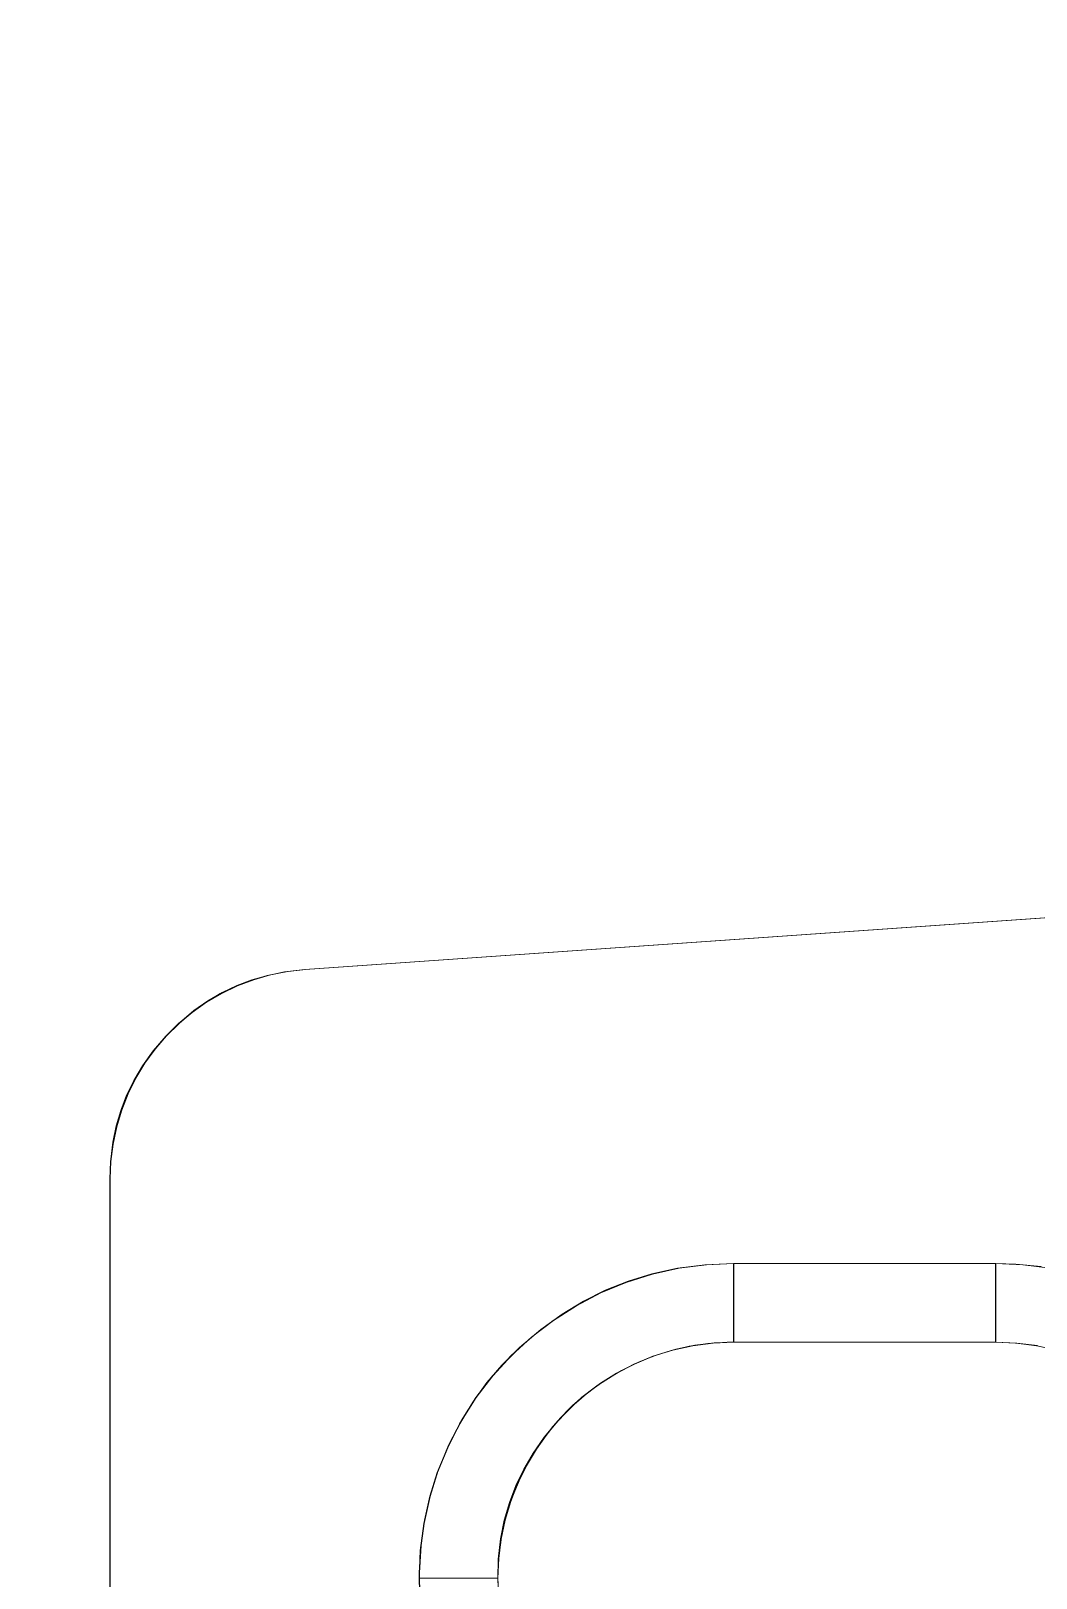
# Model space of a CAD drawing. Header units: millimetres. Extents: x -5968 to 8419, y -11886 to 221.
# Drawn here: x -4809.22 to -4799.63, y -11056.5 to -11041.75 of the extents above; entities that cross this region are included whole.
import ezdxf

# ---------------------------------------------------------------- set-up
doc = ezdxf.new("R2010")
doc.units = ezdxf.units.MM
doc.header["$LTSCALE"] = 20
doc.layers.add('Beschläge', color=7, linetype='Continuous')
doc.layers.add('Innenausbau_Konstruktion', color=7, linetype='Continuous')

msp = doc.modelspace()

# ---------------------------------------------------------------- linework, layer by layer
at = {"layer": 'Beschläge', "color": 7, "linetype": 'Continuous', "lineweight": 9, "transparency": 33554687}
for points in [[(-4806.601, -11050.7, 3091.609), (-4793.762, -11049.803, 3091.609), (-4793.762, -11049.803, 3090.109), (-4806.601, -11050.7, 3090.109)], [(-4806.599, -11050.7, 3559.609), (-4793.76, -11049.803, 3559.609), (-4793.76, -11049.803, 3558.109), (-4806.599, -11050.7, 3558.109)], [(-4808.462, -11060.31, 3091.609), (-4808.462, -11052.696, 3091.609), (-4808.462, -11052.696, 3090.109), (-4808.462, -11060.31, 3090.109)], [(-4808.46, -11060.31, 3559.609), (-4808.46, -11052.696, 3559.609), (-4808.46, -11052.696, 3558.109), (-4808.46, -11060.31, 3558.109)], [(-4802.512, -11054.253, 3090.859), (-4802.512, -11053.503, 3090.109), (-4800.012, -11053.503, 3090.109), (-4800.012, -11054.253, 3090.859)], [(-4802.51, -11054.253, 3558.859), (-4802.51, -11053.503, 3558.109), (-4800.01, -11053.503, 3558.109), (-4800.01, -11054.253, 3558.859)], [(-4802.512, -11054.253, 3091.609), (-4802.512, -11054.253, 3090.859), (-4800.012, -11054.253, 3090.859), (-4800.012, -11054.253, 3091.609)], [(-4802.51, -11054.253, 3559.609), (-4802.51, -11054.253, 3558.859), (-4800.01, -11054.253, 3558.859), (-4800.01, -11054.253, 3559.609)]]:
    msp.add_3dface(points, dxfattribs=at)
for points, invisible_edges in [([(-4802.512, -11054.253, 3091.609), (-4800.012, -11054.253, 3091.609), (-4793.762, -11049.803, 3091.609), (-4806.601, -11050.7, 3091.609)], 10), ([(-4800.012, -11053.503, 3090.109), (-4802.512, -11053.503, 3090.109), (-4806.601, -11050.7, 3090.109), (-4793.762, -11049.803, 3090.109)], 10), ([(-4802.51, -11054.253, 3559.609), (-4800.01, -11054.253, 3559.609), (-4793.76, -11049.803, 3559.609), (-4806.599, -11050.7, 3559.609)], 10), ([(-4800.01, -11053.503, 3558.109), (-4802.51, -11053.503, 3558.109), (-4806.599, -11050.7, 3558.109), (-4793.76, -11049.803, 3558.109)], 10), ([(-4800.012, -11054.253, 3091.609), (-4799.811, -11054.261, 3091.609), (-4793.762, -11049.803, 3091.609)], 10), ([(-4793.762, -11049.803, 3090.109), (-4799.821, -11053.508, 3090.109), (-4800.012, -11053.503, 3090.109)], 9), ([(-4800.01, -11054.253, 3559.609), (-4799.809, -11054.261, 3559.609), (-4793.76, -11049.803, 3559.609)], 10), ([(-4793.76, -11049.803, 3558.109), (-4799.819, -11053.508, 3558.109), (-4800.01, -11053.503, 3558.109)], 9), ([(-4793.762, -11049.803, 3090.109), (-4799.579, -11053.533, 3090.109), (-4799.821, -11053.508, 3090.109)], 9), ([(-4793.76, -11049.803, 3558.109), (-4799.577, -11053.533, 3558.109), (-4799.819, -11053.508, 3558.109)], 9), ([(-4799.811, -11054.261, 3091.609), (-4799.613, -11054.285, 3091.609), (-4793.762, -11049.803, 3091.609)], 10), ([(-4799.809, -11054.261, 3559.609), (-4799.611, -11054.285, 3559.609), (-4793.76, -11049.803, 3559.609)], 10), ([(-4804.351, -11054.133, 3090.109), (-4806.956, -11050.755, 3090.109), (-4806.795, -11050.722, 3090.109), (-4806.622, -11050.702, 3090.109)], 9), ([(-4804.349, -11054.133, 3558.109), (-4806.954, -11050.755, 3558.109), (-4806.793, -11050.722, 3558.109), (-4806.62, -11050.702, 3558.109)], 9), ([(-4803.922, -11054.748, 3091.609), (-4803.782, -11054.645, 3091.609), (-4806.601, -11050.7, 3091.609), (-4806.789, -11050.722, 3091.609)], 10), ([(-4803.92, -11054.748, 3559.609), (-4803.78, -11054.645, 3559.609), (-4806.599, -11050.7, 3559.609), (-4806.787, -11050.722, 3559.609)], 10), ([(-4806.767, -11050.719, 3091.609), (-4806.601, -11050.7, 3091.609), (-4806.601, -11050.7, 3090.109)], 8), ([(-4806.767, -11050.719, 3091.609), (-4806.601, -11050.7, 3090.109), (-4806.767, -11050.719, 3090.109)], 9), ([(-4806.765, -11050.719, 3559.609), (-4806.599, -11050.7, 3559.609), (-4806.599, -11050.7, 3558.109)], 8), ([(-4806.765, -11050.719, 3559.609), (-4806.599, -11050.7, 3558.109), (-4806.765, -11050.719, 3558.109)], 9), ([(-4806.622, -11050.702, 3090.109), (-4806.601, -11050.7, 3090.109), (-4804.148, -11053.986, 3090.109), (-4804.351, -11054.133, 3090.109)], 10), ([(-4806.62, -11050.702, 3558.109), (-4806.599, -11050.7, 3558.109), (-4804.146, -11053.986, 3558.109), (-4804.349, -11054.133, 3558.109)], 10), ([(-4806.601, -11050.7, 3091.609), (-4802.573, -11054.253, 3091.609), (-4802.512, -11054.253, 3091.609)], 9), ([(-4806.601, -11050.7, 3091.609), (-4802.758, -11054.265, 3091.609), (-4802.573, -11054.253, 3091.609)], 9), ([(-4806.601, -11050.7, 3091.609), (-4802.935, -11054.291, 3091.609), (-4802.758, -11054.265, 3091.609)], 9), ([(-4806.601, -11050.7, 3091.609), (-4803.106, -11054.331, 3091.609), (-4802.935, -11054.291, 3091.609)], 9), ([(-4806.601, -11050.7, 3091.609), (-4803.629, -11054.55, 3091.609), (-4803.459, -11054.463, 3091.609)], 9), ([(-4806.601, -11050.7, 3091.609), (-4803.782, -11054.645, 3091.609), (-4803.629, -11054.55, 3091.609)], 9), ([(-4806.601, -11050.7, 3091.609), (-4803.279, -11054.387, 3091.609), (-4803.106, -11054.331, 3091.609)], 9), ([(-4803.459, -11054.463, 3091.609), (-4803.279, -11054.387, 3091.609), (-4806.601, -11050.7, 3091.609)], 10), ([(-4806.601, -11050.7, 3090.109), (-4803.944, -11053.862, 3090.109), (-4804.148, -11053.986, 3090.109)], 9), ([(-4806.601, -11050.7, 3090.109), (-4803.735, -11053.757, 3090.109), (-4803.944, -11053.862, 3090.109)], 9), ([(-4806.601, -11050.7, 3090.109), (-4803.518, -11053.67, 3090.109), (-4803.735, -11053.757, 3090.109)], 9), ([(-4806.601, -11050.7, 3090.109), (-4803.29, -11053.6, 3090.109), (-4803.518, -11053.67, 3090.109)], 9), ([(-4802.512, -11053.503, 3090.109), (-4802.784, -11053.514, 3090.109), (-4806.601, -11050.7, 3090.109)], 10), ([(-4806.601, -11050.7, 3090.109), (-4803.047, -11053.547, 3090.109), (-4803.29, -11053.6, 3090.109)], 9), ([(-4802.784, -11053.514, 3090.109), (-4803.047, -11053.547, 3090.109), (-4806.601, -11050.7, 3090.109)], 10), ([(-4806.599, -11050.7, 3559.609), (-4802.571, -11054.253, 3559.609), (-4802.51, -11054.253, 3559.609)], 9), ([(-4806.599, -11050.7, 3559.609), (-4802.756, -11054.265, 3559.609), (-4802.571, -11054.253, 3559.609)], 9), ([(-4806.599, -11050.7, 3559.609), (-4802.933, -11054.291, 3559.609), (-4802.756, -11054.265, 3559.609)], 9), ([(-4806.599, -11050.7, 3559.609), (-4803.104, -11054.331, 3559.609), (-4802.933, -11054.291, 3559.609)], 9), ([(-4806.599, -11050.7, 3559.609), (-4803.627, -11054.55, 3559.609), (-4803.457, -11054.463, 3559.609)], 9), ([(-4806.599, -11050.7, 3559.609), (-4803.78, -11054.645, 3559.609), (-4803.627, -11054.55, 3559.609)], 9), ([(-4806.599, -11050.7, 3559.609), (-4803.277, -11054.387, 3559.609), (-4803.104, -11054.331, 3559.609)], 9), ([(-4803.457, -11054.463, 3559.609), (-4803.277, -11054.387, 3559.609), (-4806.599, -11050.7, 3559.609)], 10), ([(-4806.599, -11050.7, 3558.109), (-4803.942, -11053.862, 3558.109), (-4804.146, -11053.986, 3558.109)], 9), ([(-4806.599, -11050.7, 3558.109), (-4803.733, -11053.757, 3558.109), (-4803.942, -11053.862, 3558.109)], 9), ([(-4806.599, -11050.7, 3558.109), (-4803.516, -11053.67, 3558.109), (-4803.733, -11053.757, 3558.109)], 9), ([(-4806.599, -11050.7, 3558.109), (-4803.288, -11053.6, 3558.109), (-4803.516, -11053.67, 3558.109)], 9), ([(-4802.51, -11053.503, 3558.109), (-4802.782, -11053.514, 3558.109), (-4806.599, -11050.7, 3558.109)], 10), ([(-4806.599, -11050.7, 3558.109), (-4803.045, -11053.547, 3558.109), (-4803.288, -11053.6, 3558.109)], 9), ([(-4802.782, -11053.514, 3558.109), (-4803.045, -11053.547, 3558.109), (-4806.599, -11050.7, 3558.109)], 10), ([(-4804.553, -11054.305, 3090.109), (-4807.527, -11050.997, 3090.109), (-4807.391, -11050.918, 3090.109), (-4807.252, -11050.852, 3090.109)], 9), ([(-4804.551, -11054.305, 3558.109), (-4807.525, -11050.997, 3558.109), (-4807.389, -11050.918, 3558.109), (-4807.25, -11050.852, 3558.109)], 9), ([(-4807.269, -11050.861, 3091.609), (-4807.409, -11050.929, 3091.609), (-4804.045, -11054.855, 3091.609)], 10), ([(-4807.267, -11050.861, 3559.609), (-4807.407, -11050.929, 3559.609), (-4804.043, -11054.855, 3559.609)], 10), ([(-4807.397, -11050.928, 3091.609), (-4807.247, -11050.856, 3091.609), (-4807.247, -11050.856, 3090.109)], 10), ([(-4807.397, -11050.928, 3091.609), (-4807.247, -11050.856, 3090.109), (-4807.397, -11050.928, 3090.109)], 9), ([(-4807.395, -11050.928, 3559.609), (-4807.245, -11050.856, 3559.609), (-4807.245, -11050.856, 3558.109)], 10), ([(-4807.395, -11050.928, 3559.609), (-4807.245, -11050.856, 3558.109), (-4807.395, -11050.928, 3558.109)], 9), ([(-4804.045, -11054.855, 3091.609), (-4803.922, -11054.748, 3091.609), (-4807.121, -11050.803, 3091.609), (-4807.269, -11050.861, 3091.609)], 10), ([(-4804.043, -11054.855, 3559.609), (-4803.92, -11054.748, 3559.609), (-4807.119, -11050.803, 3559.609), (-4807.267, -11050.861, 3559.609)], 10), ([(-4807.252, -11050.852, 3090.109), (-4807.108, -11050.798, 3090.109), (-4804.553, -11054.305, 3090.109)], 10), ([(-4807.25, -11050.852, 3558.109), (-4807.106, -11050.798, 3558.109), (-4804.551, -11054.305, 3558.109)], 10), ([(-4807.247, -11050.856, 3091.609), (-4807.091, -11050.797, 3091.609), (-4807.091, -11050.797, 3090.109)], 10), ([(-4807.247, -11050.856, 3091.609), (-4807.091, -11050.797, 3090.109), (-4807.247, -11050.856, 3090.109)], 9), ([(-4807.245, -11050.856, 3559.609), (-4807.089, -11050.797, 3559.609), (-4807.089, -11050.797, 3558.109)], 10), ([(-4807.245, -11050.856, 3559.609), (-4807.089, -11050.797, 3558.109), (-4807.245, -11050.856, 3558.109)], 9), ([(-4806.962, -11050.757, 3091.609), (-4807.121, -11050.803, 3091.609), (-4803.922, -11054.748, 3091.609)], 10), ([(-4806.96, -11050.757, 3559.609), (-4807.119, -11050.803, 3559.609), (-4803.92, -11054.748, 3559.609)], 10), ([(-4807.108, -11050.798, 3090.109), (-4806.956, -11050.755, 3090.109), (-4804.351, -11054.133, 3090.109), (-4804.553, -11054.305, 3090.109)], 10), ([(-4807.106, -11050.798, 3558.109), (-4806.954, -11050.755, 3558.109), (-4804.349, -11054.133, 3558.109), (-4804.551, -11054.305, 3558.109)], 10), ([(-4807.091, -11050.797, 3091.609), (-4806.93, -11050.751, 3091.609), (-4806.93, -11050.751, 3090.109)], 10), ([(-4807.091, -11050.797, 3091.609), (-4806.93, -11050.751, 3090.109), (-4807.091, -11050.797, 3090.109)], 9), ([(-4807.089, -11050.797, 3559.609), (-4806.928, -11050.751, 3559.609), (-4806.928, -11050.751, 3558.109)], 10), ([(-4807.089, -11050.797, 3559.609), (-4806.928, -11050.751, 3558.109), (-4807.089, -11050.797, 3558.109)], 9), ([(-4806.789, -11050.722, 3091.609), (-4806.962, -11050.757, 3091.609), (-4803.922, -11054.748, 3091.609)], 10), ([(-4806.787, -11050.722, 3559.609), (-4806.96, -11050.757, 3559.609), (-4803.92, -11054.748, 3559.609)], 10), ([(-4806.93, -11050.751, 3091.609), (-4806.767, -11050.719, 3091.609), (-4806.767, -11050.719, 3090.109)], 10), ([(-4806.93, -11050.751, 3091.609), (-4806.767, -11050.719, 3090.109), (-4806.93, -11050.751, 3090.109)], 9), ([(-4806.928, -11050.751, 3559.609), (-4806.765, -11050.719, 3559.609), (-4806.765, -11050.719, 3558.109)], 10), ([(-4806.928, -11050.751, 3559.609), (-4806.765, -11050.719, 3558.109), (-4806.928, -11050.751, 3558.109)], 9), ([(-4807.796, -11051.204, 3090.109), (-4807.661, -11051.091, 3090.109), (-4807.527, -11050.997, 3090.109), (-4804.553, -11054.305, 3090.109)], 12), ([(-4807.794, -11051.204, 3558.109), (-4807.659, -11051.091, 3558.109), (-4807.525, -11050.997, 3558.109), (-4804.551, -11054.305, 3558.109)], 12), ([(-4807.543, -11051.01, 3091.609), (-4807.673, -11051.103, 3091.609), (-4804.045, -11054.855, 3091.609)], 10), ([(-4807.541, -11051.01, 3559.609), (-4807.671, -11051.103, 3559.609), (-4804.043, -11054.855, 3559.609)], 10), ([(-4807.409, -11050.929, 3091.609), (-4807.543, -11051.01, 3091.609), (-4804.045, -11054.855, 3091.609)], 10), ([(-4807.541, -11051.012, 3091.609), (-4807.397, -11050.928, 3091.609), (-4807.397, -11050.928, 3090.109)], 10), ([(-4807.541, -11051.012, 3091.609), (-4807.397, -11050.928, 3090.109), (-4807.541, -11051.012, 3090.109)], 9), ([(-4807.407, -11050.929, 3559.609), (-4807.541, -11051.01, 3559.609), (-4804.043, -11054.855, 3559.609)], 10), ([(-4807.539, -11051.012, 3559.609), (-4807.395, -11050.928, 3559.609), (-4807.395, -11050.928, 3558.109)], 10), ([(-4807.539, -11051.012, 3559.609), (-4807.395, -11050.928, 3558.109), (-4807.539, -11051.012, 3558.109)], 9), ([(-4807.806, -11051.214, 3091.609), (-4807.678, -11051.108, 3091.609), (-4807.678, -11051.108, 3090.109)], 10), ([(-4807.806, -11051.214, 3091.609), (-4807.678, -11051.108, 3090.109), (-4807.806, -11051.214, 3090.109)], 9), ([(-4807.804, -11051.214, 3559.609), (-4807.676, -11051.108, 3559.609), (-4807.676, -11051.108, 3558.109)], 10), ([(-4807.804, -11051.214, 3559.609), (-4807.676, -11051.108, 3558.109), (-4807.804, -11051.214, 3558.109)], 9), ([(-4804.191, -11055.006, 3091.609), (-4804.045, -11054.855, 3091.609), (-4807.673, -11051.103, 3091.609), (-4807.801, -11051.21, 3091.609)], 10), ([(-4804.189, -11055.006, 3559.609), (-4804.043, -11054.855, 3559.609), (-4807.671, -11051.103, 3559.609), (-4807.799, -11051.21, 3559.609)], 10), ([(-4807.678, -11051.108, 3091.609), (-4807.541, -11051.012, 3091.609), (-4807.541, -11051.012, 3090.109)], 10), ([(-4807.678, -11051.108, 3091.609), (-4807.541, -11051.012, 3090.109), (-4807.678, -11051.108, 3090.109)], 9), ([(-4807.676, -11051.108, 3559.609), (-4807.539, -11051.012, 3559.609), (-4807.539, -11051.012, 3558.109)], 10), ([(-4807.676, -11051.108, 3559.609), (-4807.539, -11051.012, 3558.109), (-4807.676, -11051.108, 3558.109)], 9), ([(-4807.801, -11051.21, 3091.609), (-4807.928, -11051.335, 3091.609), (-4808.049, -11051.476, 3091.609), (-4804.191, -11055.006, 3091.609)], 12), ([(-4807.799, -11051.21, 3559.609), (-4807.926, -11051.335, 3559.609), (-4808.047, -11051.476, 3559.609), (-4804.189, -11055.006, 3559.609)], 12), ([(-4804.553, -11054.305, 3090.109), (-4807.927, -11051.334, 3090.109), (-4807.796, -11051.204, 3090.109)], 9), ([(-4804.551, -11054.305, 3558.109), (-4807.925, -11051.334, 3558.109), (-4807.794, -11051.204, 3558.109)], 9), ([(-4807.924, -11051.332, 3091.609), (-4807.806, -11051.214, 3091.609), (-4807.806, -11051.214, 3090.109)], 10), ([(-4807.924, -11051.332, 3091.609), (-4807.806, -11051.214, 3090.109), (-4807.924, -11051.332, 3090.109)], 9), ([(-4807.922, -11051.332, 3559.609), (-4807.804, -11051.214, 3559.609), (-4807.804, -11051.214, 3558.109)], 10), ([(-4807.922, -11051.332, 3559.609), (-4807.804, -11051.214, 3558.109), (-4807.922, -11051.332, 3558.109)], 9), ([(-4804.553, -11054.305, 3090.109), (-4804.722, -11054.473, 3090.109), (-4808.042, -11051.469, 3090.109), (-4807.927, -11051.334, 3090.109)], 10), ([(-4804.551, -11054.305, 3558.109), (-4804.72, -11054.473, 3558.109), (-4808.04, -11051.469, 3558.109), (-4807.925, -11051.334, 3558.109)], 10), ([(-4808.033, -11051.458, 3091.609), (-4807.924, -11051.332, 3091.609), (-4807.924, -11051.332, 3090.109)], 10), ([(-4808.033, -11051.458, 3091.609), (-4807.924, -11051.332, 3090.109), (-4808.033, -11051.458, 3090.109)], 9), ([(-4808.031, -11051.458, 3559.609), (-4807.922, -11051.332, 3559.609), (-4807.922, -11051.332, 3558.109)], 10), ([(-4808.031, -11051.458, 3559.609), (-4807.922, -11051.332, 3558.109), (-4808.031, -11051.458, 3558.109)], 9), ([(-4804.191, -11055.006, 3091.609), (-4808.049, -11051.476, 3091.609), (-4808.151, -11051.618, 3091.609), (-4808.234, -11051.758, 3091.609)], 9), ([(-4804.189, -11055.006, 3559.609), (-4808.047, -11051.476, 3559.609), (-4808.149, -11051.618, 3559.609), (-4808.232, -11051.758, 3559.609)], 9), ([(-4808.216, -11051.736, 3091.609), (-4808.13, -11051.593, 3091.609), (-4808.13, -11051.593, 3090.109)], 10), ([(-4808.216, -11051.736, 3091.609), (-4808.13, -11051.593, 3090.109), (-4808.216, -11051.736, 3090.109)], 9), ([(-4808.214, -11051.736, 3559.609), (-4808.128, -11051.593, 3559.609), (-4808.128, -11051.593, 3558.109)], 10), ([(-4808.214, -11051.736, 3559.609), (-4808.128, -11051.593, 3558.109), (-4808.214, -11051.736, 3558.109)], 9), ([(-4808.14, -11051.605, 3090.109), (-4808.042, -11051.469, 3090.109), (-4804.722, -11054.473, 3090.109)], 10), ([(-4808.138, -11051.605, 3558.109), (-4808.04, -11051.469, 3558.109), (-4804.72, -11054.473, 3558.109)], 10), ([(-4808.13, -11051.593, 3091.609), (-4808.033, -11051.458, 3091.609), (-4808.033, -11051.458, 3090.109)], 10), ([(-4808.13, -11051.593, 3091.609), (-4808.033, -11051.458, 3090.109), (-4808.13, -11051.593, 3090.109)], 9), ([(-4808.128, -11051.593, 3559.609), (-4808.031, -11051.458, 3559.609), (-4808.031, -11051.458, 3558.109)], 10), ([(-4808.128, -11051.593, 3559.609), (-4808.031, -11051.458, 3558.109), (-4808.128, -11051.593, 3558.109)], 9), ([(-4804.722, -11054.473, 3090.109), (-4804.864, -11054.638, 3090.109), (-4808.293, -11051.881, 3090.109), (-4808.223, -11051.741, 3090.109)], 10), ([(-4804.72, -11054.473, 3558.109), (-4804.862, -11054.638, 3558.109), (-4808.291, -11051.881, 3558.109), (-4808.221, -11051.741, 3558.109)], 10), ([(-4808.29, -11051.886, 3091.609), (-4808.216, -11051.736, 3091.609), (-4808.216, -11051.736, 3090.109)], 10), ([(-4808.29, -11051.886, 3091.609), (-4808.216, -11051.736, 3090.109), (-4808.29, -11051.886, 3090.109)], 9), ([(-4808.288, -11051.886, 3559.609), (-4808.214, -11051.736, 3559.609), (-4808.214, -11051.736, 3558.109)], 10), ([(-4808.288, -11051.886, 3559.609), (-4808.214, -11051.736, 3558.109), (-4808.288, -11051.886, 3558.109)], 9), ([(-4808.223, -11051.741, 3090.109), (-4808.14, -11051.605, 3090.109), (-4804.722, -11054.473, 3090.109)], 10), ([(-4808.221, -11051.741, 3558.109), (-4808.138, -11051.605, 3558.109), (-4804.72, -11054.473, 3558.109)], 10), ([(-4808.351, -11052.026, 3090.109), (-4808.293, -11051.881, 3090.109), (-4804.864, -11054.638, 3090.109)], 10), ([(-4808.351, -11052.041, 3091.609), (-4808.29, -11051.886, 3091.609), (-4808.29, -11051.886, 3090.109)], 10), ([(-4808.351, -11052.041, 3091.609), (-4808.29, -11051.886, 3090.109), (-4808.351, -11052.041, 3090.109)], 9), ([(-4808.349, -11052.026, 3558.109), (-4808.291, -11051.881, 3558.109), (-4804.862, -11054.638, 3558.109)], 10), ([(-4808.349, -11052.041, 3559.609), (-4808.288, -11051.886, 3559.609), (-4808.288, -11051.886, 3558.109)], 10), ([(-4808.349, -11052.041, 3559.609), (-4808.288, -11051.886, 3558.109), (-4808.349, -11052.041, 3558.109)], 9), ([(-4808.234, -11051.758, 3091.609), (-4808.303, -11051.899, 3091.609), (-4804.191, -11055.006, 3091.609)], 10), ([(-4808.232, -11051.758, 3559.609), (-4808.301, -11051.899, 3559.609), (-4804.189, -11055.006, 3559.609)], 10), ([(-4804.317, -11055.159, 3091.609), (-4808.358, -11052.043, 3091.609), (-4808.402, -11052.191, 3091.609), (-4808.434, -11052.345, 3091.609)], 9), ([(-4804.315, -11055.159, 3559.609), (-4808.356, -11052.043, 3559.609), (-4808.4, -11052.191, 3559.609), (-4808.432, -11052.345, 3559.609)], 9), ([(-4808.399, -11052.2, 3091.609), (-4808.351, -11052.041, 3091.609), (-4808.351, -11052.041, 3090.109)], 10), ([(-4808.399, -11052.2, 3091.609), (-4808.351, -11052.041, 3090.109), (-4808.399, -11052.2, 3090.109)], 9), ([(-4808.397, -11052.178, 3090.109), (-4808.351, -11052.026, 3090.109), (-4804.864, -11054.638, 3090.109)], 10), ([(-4808.397, -11052.2, 3559.609), (-4808.349, -11052.041, 3559.609), (-4808.349, -11052.041, 3558.109)], 10), ([(-4808.397, -11052.2, 3559.609), (-4808.349, -11052.041, 3558.109), (-4808.397, -11052.2, 3558.109)], 9), ([(-4808.395, -11052.178, 3558.109), (-4808.349, -11052.026, 3558.109), (-4804.862, -11054.638, 3558.109)], 10), ([(-4808.303, -11051.899, 3091.609), (-4808.358, -11052.043, 3091.609), (-4804.317, -11055.159, 3091.609), (-4804.191, -11055.006, 3091.609)], 10), ([(-4808.301, -11051.899, 3559.609), (-4808.356, -11052.043, 3559.609), (-4804.315, -11055.159, 3559.609), (-4804.189, -11055.006, 3559.609)], 10), ([(-4808.432, -11052.34, 3090.109), (-4808.397, -11052.178, 3090.109), (-4804.864, -11054.638, 3090.109)], 10), ([(-4808.43, -11052.34, 3558.109), (-4808.395, -11052.178, 3558.109), (-4804.862, -11054.638, 3558.109)], 10), ([(-4808.434, -11052.364, 3091.609), (-4808.399, -11052.2, 3091.609), (-4808.399, -11052.2, 3090.109)], 10), ([(-4808.434, -11052.364, 3091.609), (-4808.399, -11052.2, 3090.109), (-4808.434, -11052.364, 3090.109)], 9), ([(-4808.432, -11052.364, 3559.609), (-4808.397, -11052.2, 3559.609), (-4808.397, -11052.2, 3558.109)], 10), ([(-4808.432, -11052.364, 3559.609), (-4808.397, -11052.2, 3558.109), (-4808.432, -11052.364, 3558.109)], 9), ([(-4808.455, -11052.529, 3091.609), (-4808.434, -11052.364, 3091.609), (-4808.434, -11052.364, 3090.109)], 10), ([(-4808.455, -11052.529, 3091.609), (-4808.434, -11052.364, 3090.109), (-4808.455, -11052.529, 3090.109)], 9), ([(-4804.864, -11054.638, 3090.109), (-4805, -11054.826, 3090.109), (-4808.454, -11052.515, 3090.109), (-4808.432, -11052.34, 3090.109)], 10), ([(-4804.317, -11055.159, 3091.609), (-4808.434, -11052.345, 3091.609), (-4808.454, -11052.509, 3091.609)], 9), ([(-4808.453, -11052.529, 3559.609), (-4808.432, -11052.364, 3559.609), (-4808.432, -11052.364, 3558.109)], 10), ([(-4808.453, -11052.529, 3559.609), (-4808.432, -11052.364, 3558.109), (-4808.453, -11052.529, 3558.109)], 9), ([(-4804.862, -11054.638, 3558.109), (-4804.998, -11054.826, 3558.109), (-4808.452, -11052.515, 3558.109), (-4808.43, -11052.34, 3558.109)], 10), ([(-4804.315, -11055.159, 3559.609), (-4808.432, -11052.345, 3559.609), (-4808.452, -11052.509, 3559.609)], 9), ([(-4808.454, -11052.509, 3091.609), (-4808.462, -11052.696, 3091.609), (-4804.424, -11055.311, 3091.609), (-4804.317, -11055.159, 3091.609)], 10), ([(-4808.462, -11052.696, 3090.109), (-4808.454, -11052.515, 3090.109), (-4805, -11054.826, 3090.109), (-4805.126, -11055.032, 3090.109)], 10), ([(-4808.462, -11052.696, 3091.609), (-4808.455, -11052.529, 3091.609), (-4808.455, -11052.529, 3090.109)], 10), ([(-4808.462, -11052.696, 3091.609), (-4808.455, -11052.529, 3090.109), (-4808.462, -11052.696, 3090.109)], 1), ([(-4808.452, -11052.509, 3559.609), (-4808.46, -11052.696, 3559.609), (-4804.422, -11055.311, 3559.609), (-4804.315, -11055.159, 3559.609)], 10), ([(-4808.46, -11052.696, 3558.109), (-4808.452, -11052.515, 3558.109), (-4804.998, -11054.826, 3558.109), (-4805.124, -11055.032, 3558.109)], 10), ([(-4808.46, -11052.696, 3559.609), (-4808.453, -11052.529, 3559.609), (-4808.453, -11052.529, 3558.109)], 10), ([(-4808.46, -11052.696, 3559.609), (-4808.453, -11052.529, 3558.109), (-4808.46, -11052.696, 3558.109)], 1), ([(-4808.462, -11052.696, 3091.609), (-4804.513, -11055.464, 3091.609), (-4804.424, -11055.311, 3091.609)], 9), ([(-4808.462, -11052.696, 3091.609), (-4804.588, -11055.62, 3091.609), (-4804.513, -11055.464, 3091.609)], 9), ([(-4808.462, -11052.696, 3091.609), (-4804.65, -11055.781, 3091.609), (-4804.588, -11055.62, 3091.609)], 9), ([(-4804.762, -11056.509, 3091.609), (-4804.756, -11056.321, 3091.609), (-4808.462, -11052.696, 3091.609), (-4808.462, -11060.31, 3091.609)], 10), ([(-4808.462, -11052.696, 3091.609), (-4804.699, -11055.95, 3091.609), (-4804.65, -11055.781, 3091.609)], 9), ([(-4808.462, -11052.696, 3091.609), (-4804.735, -11056.129, 3091.609), (-4804.699, -11055.95, 3091.609)], 9), ([(-4804.756, -11056.321, 3091.609), (-4804.735, -11056.129, 3091.609), (-4808.462, -11052.696, 3091.609)], 10), ([(-4808.462, -11052.696, 3090.109), (-4805.126, -11055.032, 3090.109), (-4805.241, -11055.26, 3090.109)], 9), ([(-4808.462, -11052.696, 3090.109), (-4805.461, -11055.95, 3090.109), (-4805.495, -11056.191, 3090.109)], 9), ([(-4808.462, -11052.696, 3090.109), (-4805.41, -11055.723, 3090.109), (-4805.461, -11055.95, 3090.109)], 9), ([(-4808.462, -11060.31, 3090.109), (-4808.462, -11052.696, 3090.109), (-4805.511, -11056.452, 3090.109), (-4805.507, -11056.677, 3090.109)], 10), ([(-4808.462, -11052.696, 3090.109), (-4805.339, -11055.497, 3090.109), (-4805.41, -11055.723, 3090.109)], 9), ([(-4805.241, -11055.26, 3090.109), (-4805.339, -11055.497, 3090.109), (-4808.462, -11052.696, 3090.109)], 10), ([(-4805.495, -11056.191, 3090.109), (-4805.511, -11056.452, 3090.109), (-4808.462, -11052.696, 3090.109)], 10), ([(-4808.46, -11052.696, 3559.609), (-4804.511, -11055.464, 3559.609), (-4804.422, -11055.311, 3559.609)], 9), ([(-4808.46, -11052.696, 3559.609), (-4804.586, -11055.62, 3559.609), (-4804.511, -11055.464, 3559.609)], 9), ([(-4808.46, -11052.696, 3559.609), (-4804.648, -11055.781, 3559.609), (-4804.586, -11055.62, 3559.609)], 9), ([(-4804.76, -11056.509, 3559.609), (-4804.754, -11056.321, 3559.609), (-4808.46, -11052.696, 3559.609), (-4808.46, -11060.31, 3559.609)], 10), ([(-4808.46, -11052.696, 3559.609), (-4804.697, -11055.95, 3559.609), (-4804.648, -11055.781, 3559.609)], 9), ([(-4808.46, -11052.696, 3559.609), (-4804.733, -11056.129, 3559.609), (-4804.697, -11055.95, 3559.609)], 9), ([(-4804.754, -11056.321, 3559.609), (-4804.733, -11056.129, 3559.609), (-4808.46, -11052.696, 3559.609)], 10), ([(-4808.46, -11052.696, 3558.109), (-4805.124, -11055.032, 3558.109), (-4805.239, -11055.26, 3558.109)], 9), ([(-4808.46, -11060.31, 3558.109), (-4808.46, -11052.696, 3558.109), (-4805.509, -11056.452, 3558.109), (-4805.505, -11056.677, 3558.109)], 10), ([(-4808.46, -11052.696, 3558.109), (-4805.459, -11055.95, 3558.109), (-4805.493, -11056.191, 3558.109)], 9), ([(-4808.46, -11052.696, 3558.109), (-4805.408, -11055.723, 3558.109), (-4805.459, -11055.95, 3558.109)], 9), ([(-4808.46, -11052.696, 3558.109), (-4805.337, -11055.497, 3558.109), (-4805.408, -11055.723, 3558.109)], 9), ([(-4805.239, -11055.26, 3558.109), (-4805.337, -11055.497, 3558.109), (-4808.46, -11052.696, 3558.109)], 10), ([(-4805.493, -11056.191, 3558.109), (-4805.509, -11056.452, 3558.109), (-4808.46, -11052.696, 3558.109)], 10), ([(-4802.902, -11054.287, 3090.859), (-4803.033, -11053.548, 3090.109), (-4802.773, -11053.514, 3090.109)], 9), ([(-4802.9, -11054.287, 3558.859), (-4803.031, -11053.548, 3558.109), (-4802.771, -11053.514, 3558.109)], 9), ([(-4802.902, -11054.287, 3090.859), (-4802.773, -11053.514, 3090.109), (-4802.708, -11054.261, 3090.859)], 3), ([(-4802.9, -11054.287, 3558.859), (-4802.771, -11053.514, 3558.109), (-4802.706, -11054.261, 3558.859)], 3), ([(-4802.708, -11054.261, 3090.859), (-4802.773, -11053.514, 3090.109), (-4802.512, -11053.503, 3090.109)], 9), ([(-4802.706, -11054.261, 3558.859), (-4802.771, -11053.514, 3558.109), (-4802.51, -11053.503, 3558.109)], 9), ([(-4802.708, -11054.261, 3090.859), (-4802.512, -11053.503, 3090.109), (-4802.512, -11054.253, 3090.859)], 1), ([(-4802.706, -11054.261, 3558.859), (-4802.51, -11053.503, 3558.109), (-4802.51, -11054.253, 3558.859)], 1), ([(-4800.012, -11054.253, 3090.859), (-4800.012, -11053.503, 3090.109), (-4799.75, -11053.514, 3090.109)], 8), ([(-4800.012, -11054.253, 3090.859), (-4799.75, -11053.514, 3090.109), (-4799.815, -11054.261, 3090.859)], 3), ([(-4800.01, -11054.253, 3558.859), (-4800.01, -11053.503, 3558.109), (-4799.748, -11053.514, 3558.109)], 8), ([(-4800.01, -11054.253, 3558.859), (-4799.748, -11053.514, 3558.109), (-4799.813, -11054.261, 3558.859)], 3), ([(-4799.815, -11054.261, 3090.859), (-4799.75, -11053.514, 3090.109), (-4799.491, -11053.548, 3090.109)], 9), ([(-4799.813, -11054.261, 3558.859), (-4799.748, -11053.514, 3558.109), (-4799.489, -11053.548, 3558.109)], 9), ([(-4803.281, -11054.388, 3090.859), (-4803.538, -11053.684, 3090.109), (-4803.288, -11053.605, 3090.109)], 9), ([(-4803.279, -11054.388, 3558.859), (-4803.536, -11053.684, 3558.109), (-4803.286, -11053.605, 3558.109)], 9), ([(-4803.094, -11054.329, 3090.859), (-4803.288, -11053.605, 3090.109), (-4803.033, -11053.548, 3090.109)], 9), ([(-4803.281, -11054.388, 3090.859), (-4803.288, -11053.605, 3090.109), (-4803.094, -11054.329, 3090.859)], 3), ([(-4803.092, -11054.329, 3558.859), (-4803.286, -11053.605, 3558.109), (-4803.031, -11053.548, 3558.109)], 9), ([(-4803.279, -11054.388, 3558.859), (-4803.286, -11053.605, 3558.109), (-4803.092, -11054.329, 3558.859)], 3), ([(-4803.094, -11054.329, 3090.859), (-4803.033, -11053.548, 3090.109), (-4802.902, -11054.287, 3090.859)], 3), ([(-4803.092, -11054.329, 3558.859), (-4803.031, -11053.548, 3558.109), (-4802.9, -11054.287, 3558.859)], 3), ([(-4799.815, -11054.261, 3090.859), (-4799.491, -11053.548, 3090.109), (-4799.621, -11054.287, 3090.859)], 3), ([(-4799.813, -11054.261, 3558.859), (-4799.489, -11053.548, 3558.109), (-4799.619, -11054.287, 3558.859)], 3), ([(-4803.637, -11054.554, 3090.859), (-4804.012, -11053.905, 3090.109), (-4803.779, -11053.784, 3090.109)], 9), ([(-4803.635, -11054.554, 3558.859), (-4804.01, -11053.905, 3558.109), (-4803.777, -11053.784, 3558.109)], 9), ([(-4803.462, -11054.463, 3090.859), (-4803.779, -11053.784, 3090.109), (-4803.538, -11053.684, 3090.109)], 9), ([(-4803.637, -11054.554, 3090.859), (-4803.779, -11053.784, 3090.109), (-4803.462, -11054.463, 3090.859)], 3), ([(-4803.46, -11054.463, 3558.859), (-4803.777, -11053.784, 3558.109), (-4803.536, -11053.684, 3558.109)], 9), ([(-4803.635, -11054.554, 3558.859), (-4803.777, -11053.784, 3558.109), (-4803.46, -11054.463, 3558.859)], 3), ([(-4803.462, -11054.463, 3090.859), (-4803.538, -11053.684, 3090.109), (-4803.281, -11054.388, 3090.859)], 3), ([(-4803.46, -11054.463, 3558.859), (-4803.536, -11053.684, 3558.109), (-4803.279, -11054.388, 3558.859)], 3), ([(-4803.802, -11054.659, 3090.859), (-4804.232, -11054.045, 3090.109), (-4804.012, -11053.905, 3090.109)], 9), ([(-4803.8, -11054.659, 3558.859), (-4804.23, -11054.045, 3558.109), (-4804.01, -11053.905, 3558.109)], 9), ([(-4803.802, -11054.659, 3090.859), (-4804.012, -11053.905, 3090.109), (-4803.637, -11054.554, 3090.859)], 3), ([(-4803.8, -11054.659, 3558.859), (-4804.01, -11053.905, 3558.109), (-4803.635, -11054.554, 3558.859)], 3), ([(-4803.958, -11054.779, 3090.859), (-4804.44, -11054.204, 3090.109), (-4804.232, -11054.045, 3090.109)], 9), ([(-4803.956, -11054.779, 3558.859), (-4804.438, -11054.204, 3558.109), (-4804.23, -11054.045, 3558.109)], 9), ([(-4803.958, -11054.779, 3090.859), (-4804.232, -11054.045, 3090.109), (-4803.802, -11054.659, 3090.859)], 3), ([(-4803.956, -11054.779, 3558.859), (-4804.23, -11054.045, 3558.109), (-4803.8, -11054.659, 3558.859)], 3), ([(-4804.103, -11054.912, 3090.859), (-4804.633, -11054.381, 3090.109), (-4804.44, -11054.204, 3090.109)], 9), ([(-4804.101, -11054.912, 3558.859), (-4804.631, -11054.381, 3558.109), (-4804.438, -11054.204, 3558.109)], 9), ([(-4804.103, -11054.912, 3090.859), (-4804.44, -11054.204, 3090.109), (-4803.958, -11054.779, 3090.859)], 3), ([(-4804.101, -11054.912, 3558.859), (-4804.438, -11054.204, 3558.109), (-4803.956, -11054.779, 3558.859)], 3), ([(-4802.512, -11054.253, 3090.859), (-4802.512, -11054.253, 3091.609), (-4802.708, -11054.261, 3091.609), (-4802.708, -11054.261, 3090.859)], 4), ([(-4802.51, -11054.253, 3558.859), (-4802.51, -11054.253, 3559.609), (-4802.695, -11054.26, 3559.609), (-4802.695, -11054.26, 3558.859)], 4), ([(-4799.821, -11054.261, 3090.859), (-4799.821, -11054.261, 3091.609), (-4800.012, -11054.253, 3091.609), (-4800.012, -11054.253, 3090.859)], 1), ([(-4799.819, -11054.261, 3558.859), (-4799.819, -11054.261, 3559.609), (-4800.01, -11054.253, 3559.609), (-4800.01, -11054.253, 3558.859)], 1), ([(-4804.235, -11055.056, 3090.859), (-4804.81, -11054.574, 3090.109), (-4804.633, -11054.381, 3090.109)], 9), ([(-4804.233, -11055.056, 3558.859), (-4804.808, -11054.574, 3558.109), (-4804.631, -11054.381, 3558.109)], 9), ([(-4804.235, -11055.056, 3090.859), (-4804.633, -11054.381, 3090.109), (-4804.103, -11054.912, 3090.859)], 3), ([(-4804.233, -11055.056, 3558.859), (-4804.631, -11054.381, 3558.109), (-4804.101, -11054.912, 3558.859)], 3), ([(-4803.281, -11054.388, 3090.859), (-4803.281, -11054.388, 3091.609), (-4803.462, -11054.463, 3091.609), (-4803.462, -11054.463, 3090.859)], 5), ([(-4803.24, -11054.375, 3558.859), (-4803.24, -11054.375, 3559.609), (-4803.413, -11054.442, 3559.609), (-4803.413, -11054.442, 3558.859)], 5), ([(-4803.094, -11054.329, 3090.859), (-4803.094, -11054.329, 3091.609), (-4803.281, -11054.388, 3091.609), (-4803.281, -11054.388, 3090.859)], 5), ([(-4803.062, -11054.321, 3558.859), (-4803.062, -11054.321, 3559.609), (-4803.24, -11054.375, 3559.609), (-4803.24, -11054.375, 3558.859)], 5), ([(-4802.902, -11054.287, 3090.859), (-4802.902, -11054.287, 3091.609), (-4803.094, -11054.329, 3091.609), (-4803.094, -11054.329, 3090.859)], 5), ([(-4802.88, -11054.283, 3558.859), (-4802.88, -11054.283, 3559.609), (-4803.062, -11054.321, 3559.609), (-4803.062, -11054.321, 3558.859)], 5), ([(-4802.708, -11054.261, 3090.859), (-4802.708, -11054.261, 3091.609), (-4802.902, -11054.287, 3091.609), (-4802.902, -11054.287, 3090.859)], 5), ([(-4802.695, -11054.26, 3558.859), (-4802.695, -11054.26, 3559.609), (-4802.88, -11054.283, 3559.609), (-4802.88, -11054.283, 3558.859)], 5), ([(-4799.631, -11054.285, 3090.859), (-4799.631, -11054.285, 3091.609), (-4799.821, -11054.261, 3091.609), (-4799.821, -11054.261, 3090.859)], 5), ([(-4799.629, -11054.285, 3558.859), (-4799.629, -11054.285, 3559.609), (-4799.819, -11054.261, 3559.609), (-4799.819, -11054.261, 3558.859)], 5), ([(-4799.445, -11054.325, 3090.859), (-4799.445, -11054.325, 3091.609), (-4799.631, -11054.285, 3091.609), (-4799.631, -11054.285, 3090.859)], 5), ([(-4799.443, -11054.325, 3558.859), (-4799.443, -11054.325, 3559.609), (-4799.629, -11054.285, 3559.609), (-4799.629, -11054.285, 3558.859)], 5), ([(-4803.58, -11054.524, 3558.859), (-4803.58, -11054.524, 3559.609), (-4803.74, -11054.619, 3559.609), (-4803.74, -11054.619, 3558.859)], 5), ([(-4803.462, -11054.463, 3090.859), (-4803.462, -11054.463, 3091.609), (-4803.637, -11054.554, 3091.609), (-4803.637, -11054.554, 3090.859)], 5), ([(-4803.413, -11054.442, 3558.859), (-4803.413, -11054.442, 3559.609), (-4803.58, -11054.524, 3559.609), (-4803.58, -11054.524, 3558.859)], 5), ([(-4804.355, -11055.212, 3090.859), (-4804.969, -11054.782, 3090.109), (-4804.81, -11054.574, 3090.109)], 9), ([(-4804.353, -11055.212, 3558.859), (-4804.967, -11054.782, 3558.109), (-4804.808, -11054.574, 3558.109)], 9), ([(-4804.355, -11055.212, 3090.859), (-4804.81, -11054.574, 3090.109), (-4804.235, -11055.056, 3090.859)], 3), ([(-4804.353, -11055.212, 3558.859), (-4804.808, -11054.574, 3558.109), (-4804.233, -11055.056, 3558.859)], 3), ([(-4803.802, -11054.659, 3090.859), (-4803.802, -11054.659, 3091.609), (-4803.958, -11054.779, 3091.609), (-4803.958, -11054.779, 3090.859)], 5), ([(-4803.74, -11054.619, 3558.859), (-4803.74, -11054.619, 3559.609), (-4803.892, -11054.727, 3559.609), (-4803.892, -11054.727, 3558.859)], 5), ([(-4803.637, -11054.554, 3090.859), (-4803.637, -11054.554, 3091.609), (-4803.802, -11054.659, 3091.609), (-4803.802, -11054.659, 3090.859)], 5), ([(-4804.46, -11055.378, 3090.859), (-4805.11, -11055.003, 3090.109), (-4804.969, -11054.782, 3090.109)], 9), ([(-4804.458, -11055.378, 3558.859), (-4805.108, -11055.003, 3558.109), (-4804.967, -11054.782, 3558.109)], 9), ([(-4804.46, -11055.378, 3090.859), (-4804.969, -11054.782, 3090.109), (-4804.355, -11055.212, 3090.859)], 3), ([(-4804.458, -11055.378, 3558.859), (-4804.967, -11054.782, 3558.109), (-4804.353, -11055.212, 3558.859)], 3), ([(-4803.958, -11054.779, 3090.859), (-4803.958, -11054.779, 3091.609), (-4804.103, -11054.912, 3091.609), (-4804.103, -11054.912, 3090.859)], 5), ([(-4803.892, -11054.727, 3558.859), (-4803.892, -11054.727, 3559.609), (-4804.033, -11054.847, 3559.609), (-4804.033, -11054.847, 3558.859)], 5), ([(-4804.165, -11054.979, 3558.859), (-4804.165, -11054.979, 3559.609), (-4804.285, -11055.121, 3559.609), (-4804.285, -11055.121, 3558.859)], 5), ([(-4804.103, -11054.912, 3090.859), (-4804.103, -11054.912, 3091.609), (-4804.235, -11055.056, 3091.609), (-4804.235, -11055.056, 3090.859)], 5), ([(-4804.033, -11054.847, 3558.859), (-4804.033, -11054.847, 3559.609), (-4804.165, -11054.979, 3559.609), (-4804.165, -11054.979, 3558.859)], 5), ([(-4804.551, -11055.552, 3090.859), (-4805.231, -11055.235, 3090.109), (-4805.11, -11055.003, 3090.109)], 9), ([(-4804.549, -11055.552, 3558.859), (-4805.229, -11055.235, 3558.109), (-4805.108, -11055.003, 3558.109)], 9), ([(-4804.551, -11055.552, 3090.859), (-4805.11, -11055.003, 3090.109), (-4804.46, -11055.378, 3090.859)], 3), ([(-4804.549, -11055.552, 3558.859), (-4805.108, -11055.003, 3558.109), (-4804.458, -11055.378, 3558.859)], 3), ([(-4804.285, -11055.121, 3558.859), (-4804.285, -11055.121, 3559.609), (-4804.393, -11055.272, 3559.609), (-4804.393, -11055.272, 3558.859)], 5), ([(-4804.235, -11055.056, 3090.859), (-4804.235, -11055.056, 3091.609), (-4804.355, -11055.212, 3091.609), (-4804.355, -11055.212, 3090.859)], 5), ([(-4804.626, -11055.733, 3090.859), (-4805.331, -11055.477, 3090.109), (-4805.231, -11055.235, 3090.109)], 9), ([(-4804.624, -11055.733, 3558.859), (-4805.329, -11055.477, 3558.109), (-4805.229, -11055.235, 3558.109)], 9), ([(-4804.626, -11055.733, 3090.859), (-4805.231, -11055.235, 3090.109), (-4804.551, -11055.552, 3090.859)], 3), ([(-4804.624, -11055.733, 3558.859), (-4805.229, -11055.235, 3558.109), (-4804.549, -11055.552, 3558.859)], 3), ([(-4804.393, -11055.272, 3558.859), (-4804.393, -11055.272, 3559.609), (-4804.488, -11055.432, 3559.609), (-4804.488, -11055.432, 3558.859)], 5), ([(-4804.355, -11055.212, 3090.859), (-4804.355, -11055.212, 3091.609), (-4804.46, -11055.378, 3091.609), (-4804.46, -11055.378, 3090.859)], 5), ([(-4804.488, -11055.432, 3558.859), (-4804.488, -11055.432, 3559.609), (-4804.57, -11055.599, 3559.609), (-4804.57, -11055.599, 3558.859)], 5), ([(-4804.46, -11055.378, 3090.859), (-4804.46, -11055.378, 3091.609), (-4804.551, -11055.552, 3091.609), (-4804.551, -11055.552, 3090.859)], 5), ([(-4804.685, -11055.92, 3090.859), (-4805.409, -11055.726, 3090.109), (-4805.331, -11055.477, 3090.109)], 9), ([(-4804.683, -11055.92, 3558.859), (-4805.407, -11055.726, 3558.109), (-4805.329, -11055.477, 3558.109)], 9), ([(-4804.685, -11055.92, 3090.859), (-4805.331, -11055.477, 3090.109), (-4804.626, -11055.733, 3090.859)], 3), ([(-4804.683, -11055.92, 3558.859), (-4805.329, -11055.477, 3558.109), (-4804.624, -11055.733, 3558.859)], 3), ([(-4804.551, -11055.552, 3090.859), (-4804.551, -11055.552, 3091.609), (-4804.626, -11055.733, 3091.609), (-4804.626, -11055.733, 3090.859)], 5), ([(-4804.727, -11056.112, 3090.859), (-4805.466, -11055.982, 3090.109), (-4805.409, -11055.726, 3090.109)], 9), ([(-4804.725, -11056.112, 3558.859), (-4805.464, -11055.982, 3558.109), (-4805.407, -11055.726, 3558.109)], 9), ([(-4804.727, -11056.112, 3090.859), (-4805.409, -11055.726, 3090.109), (-4804.685, -11055.92, 3090.859)], 3), ([(-4804.725, -11056.112, 3558.859), (-4805.407, -11055.726, 3558.109), (-4804.683, -11055.92, 3558.859)], 3), ([(-4804.57, -11055.599, 3558.859), (-4804.57, -11055.599, 3559.609), (-4804.638, -11055.772, 3559.609), (-4804.638, -11055.772, 3558.859)], 5), ([(-4804.638, -11055.772, 3558.859), (-4804.638, -11055.772, 3559.609), (-4804.691, -11055.95, 3559.609), (-4804.691, -11055.95, 3558.859)], 5), ([(-4804.626, -11055.733, 3090.859), (-4804.626, -11055.733, 3091.609), (-4804.685, -11055.92, 3091.609), (-4804.685, -11055.92, 3090.859)], 5), ([(-4804.753, -11056.306, 3090.859), (-4805.5, -11056.241, 3090.109), (-4805.466, -11055.982, 3090.109)], 9), ([(-4804.751, -11056.306, 3558.859), (-4805.498, -11056.241, 3558.109), (-4805.464, -11055.982, 3558.109)], 9), ([(-4804.753, -11056.306, 3090.859), (-4805.466, -11055.982, 3090.109), (-4804.727, -11056.112, 3090.859)], 3), ([(-4804.751, -11056.306, 3558.859), (-4805.464, -11055.982, 3558.109), (-4804.725, -11056.112, 3558.859)], 3), ([(-4804.691, -11055.95, 3558.859), (-4804.691, -11055.95, 3559.609), (-4804.729, -11056.132, 3559.609), (-4804.729, -11056.132, 3558.859)], 5), ([(-4804.685, -11055.92, 3090.859), (-4804.685, -11055.92, 3091.609), (-4804.727, -11056.112, 3091.609), (-4804.727, -11056.112, 3090.859)], 5), ([(-4804.727, -11056.112, 3090.859), (-4804.727, -11056.112, 3091.609), (-4804.753, -11056.306, 3091.609), (-4804.753, -11056.306, 3090.859)], 5), ([(-4804.729, -11056.132, 3558.859), (-4804.729, -11056.132, 3559.609), (-4804.752, -11056.317, 3559.609), (-4804.752, -11056.317, 3558.859)], 5), ([(-4804.762, -11056.503, 3090.859), (-4805.512, -11056.503, 3090.109), (-4805.5, -11056.241, 3090.109)], 8), ([(-4804.76, -11056.503, 3558.859), (-4805.51, -11056.503, 3558.109), (-4805.498, -11056.241, 3558.109)], 8), ([(-4804.762, -11056.503, 3090.859), (-4805.5, -11056.241, 3090.109), (-4804.753, -11056.306, 3090.859)], 3), ([(-4804.76, -11056.503, 3558.859), (-4805.498, -11056.241, 3558.109), (-4804.751, -11056.306, 3558.859)], 3), ([(-4804.753, -11056.306, 3090.859), (-4804.753, -11056.306, 3091.609), (-4804.762, -11056.503, 3091.609), (-4804.762, -11056.503, 3090.859)], 1), ([(-4804.752, -11056.317, 3558.859), (-4804.752, -11056.317, 3559.609), (-4804.76, -11056.503, 3559.609), (-4804.76, -11056.503, 3558.859)], 1), ([(-4804.754, -11056.688, 3090.859), (-4805.512, -11056.503, 3090.109), (-4804.762, -11056.503, 3090.859)], 1), ([(-4804.754, -11056.688, 3090.859), (-4805.501, -11056.75, 3090.109), (-4805.512, -11056.503, 3090.109)], 9), ([(-4804.752, -11056.688, 3558.859), (-4805.51, -11056.503, 3558.109), (-4804.76, -11056.503, 3558.859)], 1), ([(-4804.752, -11056.688, 3558.859), (-4805.499, -11056.75, 3558.109), (-4805.51, -11056.503, 3558.109)], 9)]:
    msp.add_3dface(points, dxfattribs=dict(at, invisible_edges=invisible_edges))
at = {"layer": 'Innenausbau_Konstruktion', "color": 7, "linetype": 'Continuous', "lineweight": 25, "transparency": 33554687}
for points in [[(-4781.06, -11284.436, 3525.109), (-4781.06, -10714.436, 3525.109), (-5595.06, -10714.436, 3525.109), (-5595.06, -11284.436, 3525.109)], [(-5595.06, -11284.436, 3543.109), (-5595.06, -10714.436, 3543.109), (-4781.06, -10714.436, 3543.109), (-4781.06, -11284.436, 3543.109)], [(-4781.06, -11284.436, 3690.109), (-4781.06, -10714.436, 3690.109), (-5595.06, -10714.436, 3690.109), (-5595.06, -11284.436, 3690.109)], [(-5595.06, -11284.436, 3708.109), (-5595.06, -10714.436, 3708.109), (-4781.06, -10714.436, 3708.109), (-4781.06, -11284.436, 3708.109)], [(-4781.06, -11284.436, 4946.109), (-4781.06, -10714.436, 4946.109), (-5595.06, -10714.436, 4946.109), (-5595.06, -11284.436, 4946.109)], [(-5595.06, -11284.436, 4964.109), (-5595.06, -10714.436, 4964.109), (-4781.06, -10714.436, 4964.109), (-4781.06, -11284.436, 4964.109)], [(-4781.06, -11284.436, 5190.109), (-4781.06, -10714.436, 5190.109), (-5595.06, -10714.436, 5190.109), (-5595.06, -11284.436, 5190.109)], [(-5595.06, -11284.436, 5208.109), (-5595.06, -10714.436, 5208.109), (-4781.06, -10714.436, 5208.109), (-4781.06, -11284.436, 5208.109)]]:
    msp.add_3dface(points, dxfattribs=at)

doc.saveas('drawing.dxf')
